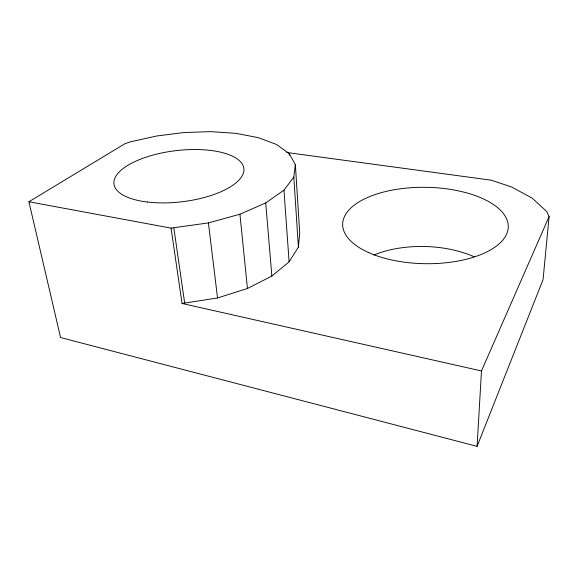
<?xml version="1.0" encoding="UTF-8"?>
<svg xmlns="http://www.w3.org/2000/svg" width="578" height="578" viewBox="0 0 578 578"><rect width="100%" height="100%" fill="white"/><g stroke="black" fill="none" stroke-linecap="round" stroke-linejoin="round"><path stroke-width="0.87" d="M28.9 201.765L171.052 228.122L182.063 303.479L217.545 297.966L247.442 288.501L271.862 276.046L289.108 261.834L298.393 247.131L299.722 233.042L295.358 164.6L289.217 153.546L276.443 144.442L258.25 137.636L235.911 133.337L210.695 131.639L183.84 132.543L156.587 136.003L130.202 141.906L125.036 143.647L28.9 201.765L60.574 337.538L477.081 446.361L481.481 370.968L549.1 216.569L546.737 211.534L532.128 198.095L511.588 186.997L491.329 180.199L286.659 152.498M549.1 216.569L543.067 279.6L477.081 446.361M298.393 247.131L293.819 177.063L295.358 164.6M171.052 228.122L208.412 222.913L239.935 214.221L265.721 202.929L283.957 190.162L293.819 177.063M182.063 303.479L481.481 370.968M173.848 228.043L184.722 303.414M208.412 222.913L217.545 297.966M239.935 214.221L247.442 288.501M265.721 202.929L271.862 276.046M283.957 190.162L289.108 261.834M289.217 153.546L289.34 155.33M373.872 255.006A79.468 41.891 1.6 0 1 474.133 256.762M368.771 252.644A82.806 38.191 0.9 0 0 506.082 235.224A82.806 38.191 0.9 0 0 401.58 188.638A82.806 38.191 0.9 0 0 368.771 252.644M147.469 202.04A65.415 25.735 -6.8 0 0 243.909 169.123A65.415 25.735 -6.8 0 0 145.316 157.426A65.415 25.735 -6.8 0 0 147.469 202.04"/></g></svg>
